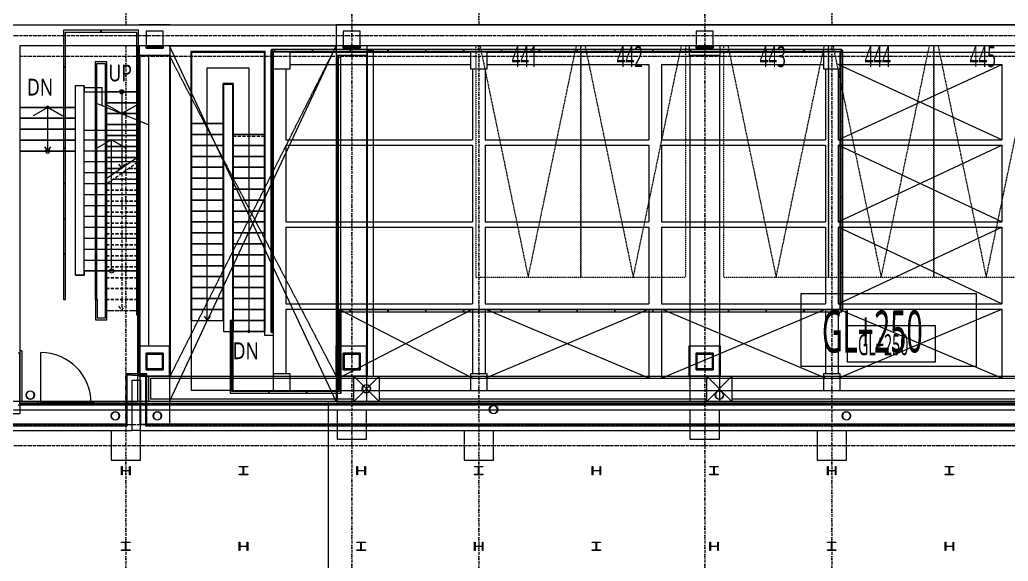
# Model space of a CAD drawing. Extents: x -168053 to 290600, y -560063 to 131745.
# Drawn here: x 148676 to 172200, y 87245 to 100117 of the extents above; entities that cross this region are included whole.
import ezdxf

# ---------------------------------------------------------------- set-up
doc = ezdxf.new("R2010")
doc.units = 0
doc.header["$LTSCALE"] = 250
doc.set_wipeout_variables(frame=1)
for name, pattern in [('H12PL1$0$CENTERK0', [0.065, 0.05, -0.005, 0.005, -0.005]), ('H12PL1$0$DOTK1', [0.01, 0.005, -0.005]), ('H12PL1$0$JJP_三點線', [0.9, 0.3, -0.15, 0, -0.15, 0, -0.15, 0, -0.15]), ('H12PL1$0$JJP_虛線(退縮線、投影線、地下室範圍、非屬本工程、圖面分區)', [0.45, 0.3, -0.15]), ('H12PL1$0$Wipeout_Contour', [1, 0, -1]), ('H12PL1$0$虛線', [0.846667, 0.423333, -0.423333]), ('H12PL25$0$JJP_三點線', [0.9, 0.3, -0.15, 0, -0.15, 0, -0.15, 0, -0.15]), ('H12PL25$0$JJP_虛線(退縮線、投影線、地下室範圍、非屬本工程、圖面分區)', [0.45, 0.3, -0.15]), ('H12PL25$0$Wipeout_Contour', [1, 0, -1])]:
    doc.linetypes.add(name, pattern=pattern)
for name, color, linetype in [('H12PL1$0$A-OBJE-2D', 252, 'Continuous'), ('H12PL1$0$A-OBJE-MEP', 252, 'Continuous'), ('H12PL1$0$A-RAIL', 252, 'Continuous'), ('H12PL1$0$A-STRS', 252, 'Continuous'), ('H12PL1$0$A-TEXT', 252, 'Continuous'), ('H12PL1$0$A-WALL-EX', 252, 'Continuous'), ('H12PL1$0$A-WALL-IN', 252, 'Continuous'), ('H12PL1$0$Hattch', 252, 'Continuous'), ('H12PL1$0$L10_14_200_LEVEL', 252, 'Continuous'), ('H12PL1$0$L10_14_DRAN', 252, 'Continuous'), ('H12PL1$0$L10_14_HYOKI', 252, 'Continuous'), ('H12PL1$0$L10_14_KABE1', 252, 'Continuous'), ('H12PL1$0$L10_14_LEVEL', 252, 'Continuous'), ('H12PL1$0$L10_14_PKG', 252, 'Continuous'), ('H12PL1$0$L10_14_PKG-NN', 252, 'Continuous'), ('H12PL1$0$L10_14_STEEL2', 252, 'Continuous'), ('H12PL1$0$L10_14_SUGATA2', 252, 'Continuous'), ('H12PL1$0$L10_14_SUGATA3', 252, 'Continuous'), ('H12PL1$0$L10_14_TATEGU1', 252, 'Continuous'), ('H12PL1$0$L10_14_TATEGU3', 252, 'Continuous'), ('H12PL1$0$S-BEAM-SHOW', 252, 'Continuous'), ('H12PL1$0$S-COL', 252, 'Continuous'), ('H12PL1$0$S-FNDN', 252, 'Continuous'), ('H12PL1$0$S-GRID', 252, 'Continuous'), ('H12PL1$0$S-SLAB-SHOW', 252, 'Continuous'), ('H12PL25$0$A-OBJE-2D', 252, 'Continuous'), ('H12PL25$0$A-OBJE-MEP', 252, 'Continuous'), ('H12PL25$0$A-RAIL', 252, 'Continuous'), ('H12PL25$0$A-STRS', 252, 'Continuous'), ('H12PL25$0$A-TEXT', 252, 'Continuous'), ('H12PL25$0$A-WALL-EX', 252, 'Continuous'), ('H12PL25$0$Hattch', 252, 'Continuous'), ('H12PL25$0$S-BEAM-SHOW', 252, 'Continuous'), ('H12PL25$0$S-COL', 252, 'Continuous'), ('H12PL25$0$S-GRID', 252, 'Continuous'), ('H12PL25$0$S-SLAB-SHOW', 252, 'Continuous')]:
    doc.layers.add(name, color=color, linetype=linetype)
doc.styles.add('H12PL1$0$Standard', font='', dxfattribs={"width": 0.8})
doc.styles.add('H12PL25$0$Standard', font='', dxfattribs={"width": 0.8})
doc.styles.get('H12PL1$0$Standard').set_extended_font_data('Microsoft JhengHei')
doc.styles.get('H12PL25$0$Standard').set_extended_font_data('Microsoft JhengHei')

# ---------------------------------------------------------------- blocks, each defined once
blk = doc.blocks.new('H12PL25')
at = {"layer": 'H12PL25$0$A-OBJE-2D', "lineweight": 0}
for p, q in [((168150, 97262.5), (172050, 99050)), ((172050, 97262.5), (168150, 99050)), ((168150, 95312.5), (172050, 97137.5)), ((172050, 95312.5), (168150, 97137.5)), ((168150, 93362.5), (172050, 95187.5)), ((172050, 93362.5), (168150, 95187.5)), ((156260, 91600), (159450, 93237.5)), ((159450, 91600), (156260, 93237.5)), ((159750, 91600), (163650, 93237.5)), ((163650, 91600), (159750, 93237.5)), ((163950, 91600), (167850, 93237.5)), ((167850, 91600), (163950, 93237.5)), ((168150, 91600), (172050, 93237.5)), ((172050, 91600), (168150, 93237.5))]:
    blk.add_line(p, q, dxfattribs=at)
at = {"layer": 'H12PL25$0$A-OBJE-MEP', "lineweight": 0, "flags": 128}
for points in [[(160045, 90850, 1), (159855, 90850, 1)], [(151045, 90700, 1), (150855, 90700, 1)], [(152045, 90700, 1), (151855, 90700, 1)], [(168445, 90700, 1), (168255, 90700, 1)]]:
    blk.add_lwpolyline(points, format="xyb", close=True, dxfattribs=at)
at = {"layer": 'H12PL25$0$A-OBJE-MEP', "lineweight": 0}
for centre in [(159950, 90850), (150950, 90700), (151950, 90700), (168350, 90700)]:
    blk.add_circle(centre, 100, dxfattribs=at)
at = {"layer": 'H12PL25$0$A-RAIL', "lineweight": 0}
for p, q in [((154757, 99390), (154723, 99390)), ((154740, 99407), (154740, 99373)), ((155657, 99390), (155623, 99390)), ((155640, 99407), (155640, 99373)), ((156557, 99390), (156523, 99390)), ((156540, 99407), (156540, 99373)), ((157457, 99390), (157423, 99390)), ((157440, 99407), (157440, 99373)), ((158357, 99390), (158323, 99390)), ((158340, 99407), (158340, 99373)), ((159257, 99390), (159223, 99390)), ((159240, 99407), (159240, 99373)), ((160157, 99390), (160123, 99390)), ((160140, 99407), (160140, 99373)), ((161057, 99390), (161023, 99390)), ((161040, 99407), (161040, 99373)), ((161957, 99390), (161923, 99390)), ((161940, 99407), (161940, 99373)), ((162857, 99390), (162823, 99390)), ((162840, 99407), (162840, 99373)), ((163757, 99390), (163723, 99390)), ((163740, 99407), (163740, 99373)), ((164657, 99390), (164623, 99390)), ((164640, 99407), (164640, 99373)), ((165557, 99390), (165523, 99390)), ((165540, 99407), (165540, 99373)), ((166457, 99390), (166423, 99390)), ((166440, 99407), (166440, 99373)), ((167357, 99390), (167323, 99390)), ((167340, 99407), (167340, 99373)), ((154670, 98569.5), (154670, 98535.5)), ((168257, 98597.5), (168223, 98597.5)), ((168240, 98580.5), (168240, 98614.5)), ((154653, 98552.5), (154687, 98552.5)), ((154653, 97715), (154687, 97715)), ((154670, 97732), (154670, 97698)), ((168257, 97697.5), (168223, 97697.5)), ((168240, 97680.5), (168240, 97714.5)), ((154653, 96877.5), (154687, 96877.5)), ((154670, 96894.5), (154670, 96860.5)), ((168257, 96797.5), (168223, 96797.5)), ((168240, 96780.5), (168240, 96814.5)), ((154653, 96040), (154687, 96040)), ((154670, 96057), (154670, 96023)), ((168257, 95897.5), (168223, 95897.5)), ((168240, 95880.5), (168240, 95914.5)), ((154653, 95202.5), (154687, 95202.5)), ((154670, 95219.5), (154670, 95185.5)), ((168257, 94997.5), (168223, 94997.5)), ((168240, 94980.5), (168240, 95014.5)), ((154653, 94365), (154687, 94365)), ((154670, 94382), (154670, 94348)), ((168257, 94097.5), (168223, 94097.5)), ((168240, 94080.5), (168240, 94114.5)), ((154653, 93527.5), (154687, 93527.5)), ((154670, 93544.5), (154670, 93510.5)), ((156321.35, 93197.5), (156278.65, 93197.5)), ((156278.65, 93197.5), (156278.65, 91281.35)), ((156320, 93187.5), (156280, 93187.5)), ((156280, 93187.5), (156280, 91280)), ((156320, 91240), (156320, 93187.5)), ((156321.35, 91238.65), (156321.35, 93197.5)), ((156557, 93197.5), (156523, 93197.5)), ((156540, 93214.5), (156540, 93180.5)), ((157457, 93197.5), (157423, 93197.5)), ((157440, 93214.5), (157440, 93180.5)), ((158357, 93197.5), (158323, 93197.5)), ((158340, 93214.5), (158340, 93180.5)), ((159257, 93197.5), (159223, 93197.5)), ((159240, 93214.5), (159240, 93180.5)), ((160157, 93197.5), (160123, 93197.5)), ((160140, 93214.5), (160140, 93180.5)), ((161057, 93197.5), (161023, 93197.5)), ((161040, 93214.5), (161040, 93180.5)), ((161957, 93197.5), (161923, 93197.5)), ((161940, 93214.5), (161940, 93180.5)), ((162857, 93197.5), (162823, 93197.5)), ((162840, 93214.5), (162840, 93180.5)), ((163757, 93197.5), (163723, 93197.5)), ((163740, 93214.5), (163740, 93180.5)), ((164657, 93197.5), (164623, 93197.5)), ((164640, 93214.5), (164640, 93180.5)), ((165557, 93197.5), (165523, 93197.5)), ((165540, 93214.5), (165540, 93180.5)), ((166457, 93197.5), (166423, 93197.5)), ((166440, 93214.5), (166440, 93180.5)), ((167357, 93197.5), (167323, 93197.5)), ((167340, 93214.5), (167340, 93180.5)), ((156317, 93060), (156283, 93060)), ((156300, 93043), (156300, 93077)), ((156317, 92160), (156283, 92160)), ((156300, 92143), (156300, 92177)), ((154604, 91243), (154604, 91277)), ((155504, 91243), (155504, 91277)), ((154587, 91260), (154621, 91260)), ((155487, 91260), (155521, 91260))]:
    blk.add_line(p, q, dxfattribs=at)
at = {"layer": 'H12PL25$0$A-RAIL', "lineweight": 0, "flags": 128}
for points in [[(154648.65, 92690), (154691.35, 92690), (154691.35, 99390), (154648.65, 99390)], [(154650, 92700), (154690, 92700), (154690, 99380), (154650, 99380)], [(154670, 99411.35), (154670, 99368.65), (168240, 99368.65), (168240, 99411.35)], [(154680, 99410), (154680, 99370), (168230, 99370), (168230, 99410)], [(168261.35, 99390), (168218.65, 99390), (168218.65, 93197.5), (168261.35, 93197.5)], [(168260, 99380), (168220, 99380), (168220, 93207.5), (168260, 93207.5)], [(156300, 93218.85), (156300, 93176.15), (168240, 93176.15), (168240, 93218.85)], [(156310, 93217.5), (156310, 93177.5), (168230, 93177.5), (168230, 93217.5)]]:
    blk.add_lwpolyline(points, close=True, dxfattribs=at)
at = {"layer": 'H12PL25$0$A-STRS', "lineweight": 0}
for p, q in [((154518, 99366), (152748, 99366)), ((152748, 99366), (152748, 97650)), ((152764, 97650), (152764, 99350)), ((152764, 99350), (154502, 99350)), ((154502, 99350), (152764, 99350)), ((152764, 99350), (152764, 97650)), ((154502, 99350), (152764, 99350)), ((152764, 99350), (152764, 97650)), ((154502, 99350), (154502, 97390)), ((154502, 97390), (154502, 99350)), ((154502, 97390), (154502, 99350)), ((154518, 97390), (154518, 99366)), ((153139, 97650), (153139, 98975)), ((153139, 98975), (154127, 98975)), ((154127, 98975), (154127, 97390)), ((153752, 98600), (153514, 98600)), ((153514, 98600), (153514, 97650)), ((153514, 97650), (153514, 98600)), ((153514, 98600), (153752, 98600)), ((153514, 97650), (153514, 98600)), ((153514, 98600), (153752, 98600)), ((153530, 97650), (153530, 98584)), ((153530, 98584), (153736, 98584)), ((153736, 98584), (153736, 97390)), ((153752, 97390), (153752, 98600)), ((153752, 98600), (153752, 97390)), ((153752, 98600), (153752, 97390)), ((152764, 97650), (152748, 97650)), ((152748, 97650), (152764, 97650)), ((152764, 97650), (153514, 97650)), ((152764, 97650), (153514, 97650)), ((153514, 97650), (152764, 97650)), ((152764, 97650), (152764, 97390)), ((152764, 97650), (153514, 97650)), ((153139, 93230), (153139, 97650)), ((153530, 97650), (153514, 97650)), ((153514, 97650), (153530, 97650)), ((153514, 97390), (153514, 97650)), ((152764, 97390), (153514, 97390)), ((153514, 97390), (152764, 97390)), ((152764, 97390), (152764, 97130)), ((152764, 97390), (153514, 97390)), ((153514, 97130), (153514, 97390)), ((153736, 97390), (153752, 97390)), ((153752, 97390), (153736, 97390)), ((154502, 97390), (153752, 97390)), ((154502, 97390), (153752, 97390)), ((153752, 97390), (154502, 97390)), ((154502, 97390), (153752, 97390)), ((153752, 97390), (153752, 97130)), ((154127, 97390), (154127, 92970)), ((154502, 97390), (154518, 97390)), ((154502, 97390), (154502, 92710)), ((154518, 97390), (154502, 97390)), ((154502, 92710), (154502, 97390)), ((154502, 97130), (154502, 97390)), ((154518, 92710), (154518, 97390)), ((152764, 97130), (153514, 97130)), ((153514, 97130), (152764, 97130)), ((152764, 97130), (152764, 96870)), ((152764, 97130), (153514, 97130)), ((153514, 96870), (153514, 97130)), ((154502, 97130), (153752, 97130)), ((153752, 97130), (154502, 97130)), ((154502, 97130), (153752, 97130)), ((153752, 97130), (153752, 96870)), ((154502, 96870), (154502, 97130)), ((152764, 96870), (153514, 96870)), ((153514, 96870), (152764, 96870)), ((152764, 96870), (152764, 96610)), ((152764, 96870), (153514, 96870)), ((153514, 96610), (153514, 96870)), ((154502, 96870), (153752, 96870)), ((153752, 96870), (154502, 96870)), ((154502, 96870), (153752, 96870)), ((153752, 96870), (153752, 96610)), ((154502, 96610), (154502, 96870)), ((152764, 96610), (153514, 96610)), ((153514, 96610), (152764, 96610)), ((152764, 96610), (152764, 96350)), ((152764, 96610), (153514, 96610)), ((153514, 96350), (153514, 96610)), ((154502, 96610), (153752, 96610)), ((153752, 96610), (154502, 96610)), ((154502, 96610), (153752, 96610)), ((153752, 96610), (153752, 96350)), ((154502, 96350), (154502, 96610)), ((152764, 96350), (153514, 96350)), ((153514, 96350), (152764, 96350)), ((152764, 96350), (152764, 96090)), ((152764, 96350), (153514, 96350)), ((153514, 96090), (153514, 96350)), ((154502, 96350), (153752, 96350)), ((153752, 96350), (154502, 96350)), ((154502, 96350), (153752, 96350)), ((153752, 96350), (153752, 96090)), ((154502, 96090), (154502, 96350)), ((152764, 96090), (153514, 96090)), ((153514, 96090), (152764, 96090)), ((152764, 96090), (152764, 95830)), ((152764, 96090), (153514, 96090)), ((153514, 95830), (153514, 96090)), ((154502, 96090), (153752, 96090)), ((153752, 96090), (154502, 96090)), ((154502, 96090), (153752, 96090)), ((153752, 96090), (153752, 95830)), ((154502, 95830), (154502, 96090)), ((152764, 95830), (153514, 95830)), ((153514, 95830), (152764, 95830)), ((152764, 95830), (152764, 95570)), ((152764, 95830), (153514, 95830)), ((153514, 95570), (153514, 95830)), ((154502, 95830), (153752, 95830)), ((153752, 95830), (154502, 95830)), ((154502, 95830), (153752, 95830)), ((153752, 95830), (153752, 95570)), ((154502, 95570), (154502, 95830)), ((152764, 95570), (153514, 95570)), ((153514, 95570), (152764, 95570)), ((152764, 95570), (152764, 95310)), ((152764, 95570), (153514, 95570)), ((153514, 95310), (153514, 95570)), ((154502, 95570), (153752, 95570)), ((153752, 95570), (154502, 95570)), ((154502, 95570), (153752, 95570)), ((153752, 95570), (153752, 95310)), ((154502, 95310), (154502, 95570)), ((152764, 95310), (153514, 95310)), ((153514, 95310), (152764, 95310)), ((152764, 95310), (152764, 95050)), ((152764, 95310), (153514, 95310)), ((153514, 95050), (153514, 95310)), ((154502, 95310), (153752, 95310)), ((153752, 95310), (154502, 95310)), ((154502, 95310), (153752, 95310)), ((153752, 95310), (153752, 95050)), ((154502, 95050), (154502, 95310)), ((152764, 95050), (153514, 95050)), ((153514, 95050), (152764, 95050)), ((152764, 95050), (152764, 94790)), ((152764, 95050), (153514, 95050)), ((153514, 94790), (153514, 95050)), ((154502, 95050), (153752, 95050)), ((153752, 95050), (154502, 95050)), ((154502, 95050), (153752, 95050)), ((153752, 95050), (153752, 94790)), ((154502, 94790), (154502, 95050)), ((152764, 94790), (153514, 94790)), ((153514, 94790), (152764, 94790)), ((152764, 94790), (152764, 94530)), ((152764, 94790), (153514, 94790)), ((153514, 94530), (153514, 94790)), ((154502, 94790), (153752, 94790)), ((153752, 94790), (154502, 94790)), ((154502, 94790), (153752, 94790)), ((153752, 94790), (153752, 94530)), ((154502, 94530), (154502, 94790)), ((152764, 94530), (153514, 94530)), ((153514, 94530), (152764, 94530)), ((152764, 94530), (152764, 94270)), ((152764, 94530), (153514, 94530)), ((153514, 94270), (153514, 94530)), ((154502, 94530), (153752, 94530)), ((153752, 94530), (154502, 94530)), ((154502, 94530), (153752, 94530)), ((153752, 94530), (153752, 94270)), ((154502, 94270), (154502, 94530)), ((152764, 94270), (153514, 94270)), ((153514, 94270), (152764, 94270)), ((152764, 94270), (152764, 94010)), ((152764, 94270), (153514, 94270)), ((153514, 94010), (153514, 94270)), ((154502, 94270), (153752, 94270)), ((153752, 94270), (154502, 94270)), ((154502, 94270), (153752, 94270)), ((153752, 94270), (153752, 94010)), ((154502, 94010), (154502, 94270)), ((152764, 94010), (153514, 94010)), ((153514, 94010), (152764, 94010)), ((152764, 94010), (152764, 93750)), ((152764, 94010), (153514, 94010)), ((153514, 93750), (153514, 94010)), ((154502, 94010), (153752, 94010)), ((153752, 94010), (154502, 94010)), ((154502, 94010), (153752, 94010)), ((153752, 94010), (153752, 93750)), ((154502, 93750), (154502, 94010)), ((152764, 93750), (153514, 93750)), ((153514, 93750), (152764, 93750)), ((152764, 93750), (152764, 93490)), ((152764, 93750), (153514, 93750)), ((153514, 93490), (153514, 93750)), ((154502, 93750), (153752, 93750)), ((153752, 93750), (154502, 93750)), ((154502, 93750), (153752, 93750)), ((153752, 93750), (153752, 93490)), ((154502, 93490), (154502, 93750)), ((152764, 93490), (153514, 93490)), ((153514, 93490), (152764, 93490)), ((152764, 93490), (152764, 93230)), ((152764, 93490), (153514, 93490)), ((153514, 93230), (153514, 93490)), ((154502, 93490), (153752, 93490)), ((153752, 93490), (154502, 93490)), ((154502, 93490), (153752, 93490)), ((153752, 93490), (153752, 93230)), ((154502, 93230), (154502, 93490)), ((152764, 93230), (153514, 93230)), ((153514, 93230), (152764, 93230)), ((152764, 93230), (153514, 93230)), ((154502, 93230), (153752, 93230)), ((153752, 93230), (154502, 93230)), ((154502, 93230), (153752, 93230)), ((154502, 92970), (154502, 93230)), ((154127, 92970), (154127, 92710)), ((154502, 92710), (154502, 92970)), ((154502, 92710), (154518, 92710))]:
    blk.add_line(p, q, dxfattribs=at)
at = {"layer": 'H12PL25$0$A-STRS', "linetype": 'H12PL25$0$JJP_虛線(退縮線、投影線、地下室範圍、非屬本工程、圖面分區)', "lineweight": 0}
blk.add_line((154502, 97340), (153752, 97340), dxfattribs=at)
at = {"layer": 'H12PL25$0$A-STRS', "lineweight": 0, "flags": 128}
blk.add_lwpolyline([(154152, 92710, 1), (154102, 92710, 1)], format="xyb", close=True, dxfattribs=at)
at = {"layer": 'H12PL25$0$A-WALL-EX', "lineweight": 0}
for p, q in [((151350, 91665), (151235, 91665)), ((151235, 90500), (151235, 91665)), ((151350, 91665), (151235, 91665)), ((151350, 91665), (151550, 91665)), ((151665, 91665), (151550, 91665)), ((151665, 91665), (151550, 91665)), ((151665, 91665), (151665, 90500)), ((127200, 90465), (151200, 90465)), ((151200, 90465), (151235, 90465)), ((151235, 90465), (151235, 90500)), ((151235, 90465), (151235, 90500)), ((151665, 90500), (151665, 90465)), ((151665, 90500), (151665, 90465)), ((151665, 90465), (151700, 90465)), ((151700, 90465), (237400, 90465))]:
    blk.add_line(p, q, dxfattribs=at)
at = {"layer": 'H12PL25$0$A-WALL-EX', "lineweight": 0, "flags": 128}
for points in [[(151200, 91700), (151235, 91700)], [(151200, 91700), (151200, 90500)], [(151665, 91700), (151235, 91700)], [(151350, 90465), (151350, 91550)], [(151350, 91550), (151550, 91550)], [(151550, 91550), (151550, 90465)], [(151700, 91700), (151665, 91700)], [(151700, 90500), (151700, 91700)], [(127050, 90350), (151350, 90350)], [(151200, 90500), (127200, 90500)], [(127200, 90500), (151200, 90500)], [(127200, 90500), (151200, 90500)], [(127200, 90500), (151200, 90500)], [(151350, 90350), (151350, 90465)], [(151550, 90350), (151550, 90465)], [(151550, 90350), (237400, 90350)], [(237400, 90500), (151700, 90500)], [(151700, 90500), (237360, 90500)], [(151700, 90500), (243600, 90500)], [(151700, 90500), (243600, 90500)]]:
    blk.add_lwpolyline(points, dxfattribs=at)
at = {"layer": 'H12PL25$0$S-BEAM-SHOW', "lineweight": 0, "flags": 128}
for points in [[(155110, 99350), (159400, 99350)], [(155110, 99050), (155110, 99350)], [(159400, 99350), (159400, 99050)], [(159800, 99350), (167800, 99350)], [(159800, 99050), (159800, 99350)], [(167800, 99350), (167800, 99050)], [(168200, 99350), (176200, 99350)], [(168200, 99050), (168200, 99350)], [(155110, 99050), (159400, 99050)], [(159800, 99050), (163650, 99050)], [(163650, 99050), (163650, 97262.5)], [(163950, 99050), (167800, 99050)], [(163950, 99050), (163950, 97262.5)], [(168200, 99050), (172050, 99050)], [(172050, 99050), (172050, 97262.5)], [(154710, 98950), (155010, 98950)], [(154710, 98950), (154710, 91700)], [(155010, 98950), (155010, 97262.5)], [(159450, 98950), (159750, 98950)], [(159450, 98950), (159450, 97262.5)], [(159750, 98950), (159750, 97262.5)], [(167850, 98950), (168150, 98950)], [(167850, 98950), (167850, 97262.5)], [(168150, 98950), (168150, 97262.5)], [(155010, 97262.5), (159450, 97262.5)], [(159750, 97262.5), (163650, 97262.5)], [(163950, 97262.5), (167850, 97262.5)], [(168150, 97262.5), (172050, 97262.5)], [(155010, 97137.5), (155010, 95312.5)], [(155010, 97137.5), (159450, 97137.5)], [(159450, 97137.5), (159450, 95312.5)], [(159750, 97137.5), (159750, 95312.5)], [(159750, 97137.5), (163650, 97137.5)], [(163650, 97137.5), (163650, 95312.5)], [(163950, 97137.5), (163950, 95312.5)], [(163950, 97137.5), (167850, 97137.5)], [(167850, 97137.5), (167850, 95312.5)], [(168150, 97137.5), (168150, 95312.5)], [(168150, 97137.5), (172050, 97137.5)], [(172050, 97137.5), (172050, 95312.5)], [(155010, 95312.5), (159450, 95312.5)], [(159750, 95312.5), (163650, 95312.5)], [(163950, 95312.5), (167850, 95312.5)], [(168150, 95312.5), (172050, 95312.5)], [(155010, 95187.5), (155010, 93362.5)], [(155010, 95187.5), (159450, 95187.5)], [(159450, 95187.5), (159450, 93362.5)], [(159750, 95187.5), (159750, 93362.5)], [(159750, 95187.5), (163650, 95187.5)], [(163650, 95187.5), (163650, 93362.5)], [(163950, 95187.5), (163950, 93362.5)], [(163950, 95187.5), (167850, 95187.5)], [(167850, 95187.5), (167850, 93362.5)], [(168150, 95187.5), (168150, 93362.5)], [(168150, 95187.5), (172050, 95187.5)], [(172050, 95187.5), (172050, 93362.5)], [(155010, 93362.5), (159450, 93362.5)], [(155010, 93237.5), (155010, 91700)], [(155010, 93237.5), (159450, 93237.5)], [(159450, 93237.5), (159450, 91700)], [(159750, 93362.5), (163650, 93362.5)], [(159750, 93237.5), (159750, 91700)], [(159750, 93237.5), (163650, 93237.5)], [(163650, 93237.5), (163650, 91600)], [(163950, 93362.5), (167850, 93362.5)], [(163950, 93237.5), (163950, 91600)], [(163950, 93237.5), (167850, 93237.5)], [(167850, 93237.5), (167850, 91700)], [(168150, 93362.5), (172050, 93362.5)], [(168150, 93237.5), (168150, 91700)], [(168150, 93237.5), (172050, 93237.5)], [(172050, 93237.5), (172050, 91600)], [(155010, 91700), (154710, 91700)], [(155110, 91600), (159400, 91600)], [(155110, 91300), (155110, 91600)], [(159400, 91600), (159400, 91300)], [(159750, 91700), (159450, 91700)], [(159800, 91600), (163650, 91600)], [(159800, 91300), (159800, 91600)], [(163950, 91600), (167800, 91600)], [(167800, 91600), (167800, 91300)], [(168150, 91700), (167850, 91700)], [(168200, 91600), (172050, 91600)], [(168200, 91300), (168200, 91600)], [(155110, 91300), (159400, 91300)], [(159800, 91300), (167800, 91300)], [(168200, 91300), (176200, 91300)]]:
    blk.add_lwpolyline(points, dxfattribs=at)
at = {"layer": 'H12PL25$0$S-COL', "lineweight": 0, "flags": 128}
for points in [[(154710, 98950), (155110, 98950), (155110, 99350), (154710, 99350)], [(159400, 98950), (159800, 98950), (159800, 99350), (159400, 99350)], [(167800, 98950), (168200, 98950), (168200, 99350), (167800, 99350)], [(154710, 91300), (155110, 91300), (155110, 91700), (154710, 91700)], [(159400, 91300), (159800, 91300), (159800, 91700), (159400, 91700)], [(167800, 91300), (168200, 91300), (168200, 91700), (167800, 91700)]]:
    blk.add_lwpolyline(points, close=True, dxfattribs=at)
for points in [[(150850, 90350), (150850, 89650), (151550, 89650), (151550, 90350), (151350, 90350)], [(159250, 90350), (159250, 89650), (159950, 89650), (159950, 90350)], [(167650, 90350), (167650, 89650), (168350, 89650), (168350, 90350)]]:
    blk.add_lwpolyline(points, dxfattribs=at)
for points in [[(151100, 89500), (151112, 89500), (151112, 89417, 0.41421356), (151125, 89404), (151275, 89404, 0.41421356), (151288, 89417), (151288, 89500), (151300, 89500), (151300, 89300), (151288, 89300), (151288, 89383, 0.41421356), (151275, 89396), (151125, 89396, 0.41421356), (151112, 89383), (151112, 89300), (151100, 89300)], [(153900, 89300), (153900, 89312), (153983, 89312, 0.41421356), (153996, 89325), (153996, 89475, 0.41421356), (153983, 89488), (153900, 89488), (153900, 89500), (154100, 89500), (154100, 89488), (154017, 89488, 0.41421356), (154004, 89475), (154004, 89325, 0.41421356), (154017, 89312), (154100, 89312), (154100, 89300)], [(156700, 89500), (156712, 89500), (156712, 89417, 0.41421356), (156725, 89404), (156875, 89404, 0.41421356), (156888, 89417), (156888, 89500), (156900, 89500), (156900, 89300), (156888, 89300), (156888, 89383, 0.41421356), (156875, 89396), (156725, 89396, 0.41421356), (156712, 89383), (156712, 89300), (156700, 89300)], [(159500, 89300), (159500, 89312), (159583, 89312, 0.41421356), (159596, 89325), (159596, 89475, 0.41421356), (159583, 89488), (159500, 89488), (159500, 89500), (159700, 89500), (159700, 89488), (159617, 89488, 0.41421356), (159604, 89475), (159604, 89325, 0.41421356), (159617, 89312), (159700, 89312), (159700, 89300)], [(162300, 89500), (162312, 89500), (162312, 89417, 0.41421356), (162325, 89404), (162475, 89404, 0.41421356), (162488, 89417), (162488, 89500), (162500, 89500), (162500, 89300), (162488, 89300), (162488, 89383, 0.41421356), (162475, 89396), (162325, 89396, 0.41421356), (162312, 89383), (162312, 89300), (162300, 89300)], [(165100, 89300), (165100, 89312), (165183, 89312, 0.41421356), (165196, 89325), (165196, 89475, 0.41421356), (165183, 89488), (165100, 89488), (165100, 89500), (165300, 89500), (165300, 89488), (165217, 89488, 0.41421356), (165204, 89475), (165204, 89325, 0.41421356), (165217, 89312), (165300, 89312), (165300, 89300)], [(167900, 89500), (167912, 89500), (167912, 89417, 0.41421356), (167925, 89404), (168075, 89404, 0.41421356), (168088, 89417), (168088, 89500), (168100, 89500), (168100, 89300), (168088, 89300), (168088, 89383, 0.41421356), (168075, 89396), (167925, 89396, 0.41421356), (167912, 89383), (167912, 89300), (167900, 89300)], [(170700, 89300), (170700, 89312), (170783, 89312, 0.41421356), (170796, 89325), (170796, 89475, 0.41421356), (170783, 89488), (170700, 89488), (170700, 89500), (170900, 89500), (170900, 89488), (170817, 89488, 0.41421356), (170804, 89475), (170804, 89325, 0.41421356), (170817, 89312), (170900, 89312), (170900, 89300)], [(151100, 87500), (151100, 87512), (151183, 87512, 0.41421356), (151196, 87525), (151196, 87675, 0.41421356), (151183, 87688), (151100, 87688), (151100, 87700), (151300, 87700), (151300, 87688), (151217, 87688, 0.41421356), (151204, 87675), (151204, 87525, 0.41421356), (151217, 87512), (151300, 87512), (151300, 87500)], [(153900, 87700), (153912, 87700), (153912, 87617, 0.41421356), (153925, 87604), (154075, 87604, 0.41421356), (154088, 87617), (154088, 87700), (154100, 87700), (154100, 87500), (154088, 87500), (154088, 87583, 0.41421356), (154075, 87596), (153925, 87596, 0.41421356), (153912, 87583), (153912, 87500), (153900, 87500)], [(156700, 87500), (156700, 87512), (156783, 87512, 0.41421356), (156796, 87525), (156796, 87675, 0.41421356), (156783, 87688), (156700, 87688), (156700, 87700), (156900, 87700), (156900, 87688), (156817, 87688, 0.41421356), (156804, 87675), (156804, 87525, 0.41421356), (156817, 87512), (156900, 87512), (156900, 87500)], [(159500, 87700), (159512, 87700), (159512, 87617, 0.41421356), (159525, 87604), (159675, 87604, 0.41421356), (159688, 87617), (159688, 87700), (159700, 87700), (159700, 87500), (159688, 87500), (159688, 87583, 0.41421356), (159675, 87596), (159525, 87596, 0.41421356), (159512, 87583), (159512, 87500), (159500, 87500)], [(162300, 87500), (162300, 87512), (162383, 87512, 0.41421356), (162396, 87525), (162396, 87675, 0.41421356), (162383, 87688), (162300, 87688), (162300, 87700), (162500, 87700), (162500, 87688), (162417, 87688, 0.41421356), (162404, 87675), (162404, 87525, 0.41421356), (162417, 87512), (162500, 87512), (162500, 87500)], [(165100, 87700), (165112, 87700), (165112, 87617, 0.41421356), (165125, 87604), (165275, 87604, 0.41421356), (165288, 87617), (165288, 87700), (165300, 87700), (165300, 87500), (165288, 87500), (165288, 87583, 0.41421356), (165275, 87596), (165125, 87596, 0.41421356), (165112, 87583), (165112, 87500), (165100, 87500)], [(167900, 87500), (167900, 87512), (167983, 87512, 0.41421356), (167996, 87525), (167996, 87675, 0.41421356), (167983, 87688), (167900, 87688), (167900, 87700), (168100, 87700), (168100, 87688), (168017, 87688, 0.41421356), (168004, 87675), (168004, 87525, 0.41421356), (168017, 87512), (168100, 87512), (168100, 87500)], [(170700, 87700), (170712, 87700), (170712, 87617, 0.41421356), (170725, 87604), (170875, 87604, 0.41421356), (170888, 87617), (170888, 87700), (170900, 87700), (170900, 87500), (170888, 87500), (170888, 87583, 0.41421356), (170875, 87596), (170725, 87596, 0.41421356), (170712, 87583), (170712, 87500), (170700, 87500)]]:
    blk.add_lwpolyline(points, format="xyb", close=True, dxfattribs=at)
at = {"layer": 'H12PL25$0$S-GRID', "linetype": 'H12PL25$0$JJP_三點線', "lineweight": 0}
for p, q in [((151200, 128250), (151200, -28000)), ((159600, 128250), (159600, -28000)), ((168000, 128250), (168000, -28000)), ((-29000, 99250), (289600, 99250)), ((-29000, 90000), (289600, 90000))]:
    blk.add_line(p, q, dxfattribs=at)
at = {"linetype": 'H12PL25$0$Wipeout_Contour', "lineweight": 0, "ltscale": 107396.905044}
blk.add_wipeout([(152764, 92970), (153526, 92970), (153526, 92710), (153744, 92710), (153744, 91300), (152764, 91300)], dxfattribs=at).dxf.layer = 'H12PL25$0$Hattch'
at = {"layer": 'H12PL25$0$A-RAIL', "lineweight": 0}
for p, q in [((153725.35, 92970), (153682.65, 92970)), ((153682.65, 92970), (153682.65, 91238.65)), ((153724, 92960), (153684, 92960)), ((153684, 92960), (153684, 91240)), ((153724, 91280), (153724, 92960)), ((153725.35, 91281.35), (153725.35, 92970)), ((153687, 92070), (153721, 92070)), ((153704, 92087), (153704, 92053)), ((156280, 91280), (153724, 91280)), ((156278.65, 91281.35), (153725.35, 91281.35)), ((153682.65, 91238.65), (156321.35, 91238.65)), ((153684, 91240), (156320, 91240))]:
    blk.add_line(p, q, dxfattribs=at)
at = {"layer": 'H12PL25$0$A-STRS', "lineweight": 0}
for p, q in [((152748, 97650), (152748, 92970)), ((152764, 92970), (152764, 97650)), ((152764, 97650), (152764, 92970)), ((153514, 97650), (153514, 92970)), ((153514, 92970), (153514, 97650)), ((153530, 92970), (153530, 97650)), ((153736, 97390), (153736, 92710)), ((153752, 92710), (153752, 97390)), ((153752, 97390), (153752, 92710)), ((152764, 93230), (152764, 92970)), ((153139, 92970), (153139, 93230)), ((153514, 92970), (153514, 93230)), ((153752, 93230), (153752, 92970)), ((152748, 92970), (152764, 92970)), ((152764, 92970), (153514, 92970)), ((152764, 92970), (153514, 92970)), ((153064, 93070), (153139, 92970)), ((153139, 92970), (153214, 93070)), ((153514, 92970), (153530, 92970)), ((154502, 92970), (153752, 92970)), ((153752, 92970), (154502, 92970)), ((154502, 92970), (153752, 92970)), ((153752, 92970), (153752, 92710)), ((153736, 92710), (153752, 92710)), ((153752, 92710), (154502, 92710)), ((153752, 92710), (154502, 92710))]:
    blk.add_line(p, q, dxfattribs=at)
at = {"layer": 'H12PL25$0$Hattch', "lineweight": 0, "flags": 128}
blk.add_lwpolyline([(152764, 92970), (153526, 92970), (153526, 92710), (153744, 92710), (153744, 91300), (152764, 91300)], close=True, dxfattribs=at)
at = {"layer": 'H12PL25$0$S-SLAB-SHOW', "lineweight": 0, "flags": 128}
blk.add_lwpolyline([(154710, 99350), (154710, 92610), (154510, 92610), (154510, 92710), (153744, 92710), (153744, 91300), (156260, 91300), (156260, 93237.5), (168200, 93237.5), (168200, 99350)], close=True, dxfattribs=at)
at = {"layer": 'H12PL25$0$A-TEXT', "linetype": 'Continuous', "lineweight": 0, "insert": (153744, 92247.84), "char_height": 400, "attachment_point": 4, "style": 'H12PL25$0$Standard'}
blk.add_mtext('\\A1;DN', dxfattribs=at)
blk = doc.blocks.new('H12PL1')
at = {"layer": 'H12PL1$0$L10_14_200_LEVEL', "lineweight": 0, "flags": 128}
blk.add_lwpolyline([(171401.8, 92350.47), (173482.89, 92350.47), (173482.89, 91482.58), (171401.8, 91482.58)], close=True, dxfattribs=at)
at = {"layer": 'H12PL1$0$L10_14_DRAN', "lineweight": 0}
for centre in [(159950, 90850), (151950, 90700), (168350, 90700)]:
    blk.add_circle(centre, 100, dxfattribs=at)
at = {"layer": 'H12PL1$0$L10_14_HYOKI', "linetype": 'H12PL1$0$CENTERK0', "lineweight": 0}
for p, q in [((155280, 91150), (159230, 99000)), ((155280, 98730), (159230, 91150))]:
    blk.add_line(p, q, dxfattribs=at)
at = {"layer": 'H12PL1$0$L10_14_HYOKI', "lineweight": 0}
blk.add_line((153502, 97650), (154752, 97130), dxfattribs=at)
at = {"layer": 'H12PL1$0$L10_14_HYOKI', "lineweight": 0, "flags": 128}
for points in [[(154127, 97910), (154127, 97390), (154477, 97590), (154127, 97390), (153777, 97590)], [(152365, 96500), (152365, 97540), (152715, 97340), (152365, 97540), (152015, 97340)], [(153885, 93650), (153885, 96770), (154235, 96570), (153885, 96770), (153535, 96570)]]:
    blk.add_lwpolyline(points, dxfattribs=at)
at = {"layer": 'H12PL1$0$L10_14_HYOKI', "lineweight": 0}
for centre in [(154127, 97910), (152365, 96500), (153885, 93650)]:
    blk.add_circle(centre, 50, dxfattribs=at)
at = {"layer": 'H12PL1$0$L10_14_KABE1', "lineweight": 0}
for p, q in [((151750, 91750), (151150, 91750)), ((151750, 91750), (151750, 90550)), ((152135, 90550), (151750, 90550)), ((152135, 90500), (152135, 90550)), ((153465, 90500), (153465, 90550)), ((176950, 90550), (153465, 90550))]:
    blk.add_line(p, q, dxfattribs=at)
at = {"layer": 'H12PL1$0$L10_14_LEVEL', "lineweight": 0, "flags": 128}
blk.add_lwpolyline([(170299.49, 93115.77), (174461.66, 93115.77), (174461.66, 91379.99), (170299.49, 91379.99)], close=True, dxfattribs=at)
at = {"layer": 'H12PL1$0$L10_14_PKG', "linetype": 'H12PL1$0$DOTK1', "lineweight": 0, "flags": 128}
for points in [[(162550, 99500), (162550, 93500), (165050, 93500), (165050, 99500)], [(165050, 99500), (165050, 93500), (167550, 93500), (167550, 99500)], [(168450, 99500), (168450, 93500), (170950, 93500), (170950, 99500)], [(170950, 99500), (170950, 93500), (173450, 93500), (173450, 99500)], [(173450, 99500), (173450, 93500), (175950, 93500), (175950, 99500)]]:
    blk.add_lwpolyline(points, close=True, dxfattribs=at)
for points in [[(162550, 99500), (163800, 93500), (165050, 99500)], [(165050, 99500), (166300, 93500), (167550, 99500)], [(168450, 99500), (169700, 93500), (170950, 99500)], [(170950, 99500), (172200, 93500), (173450, 99500)], [(173450, 99500), (174700, 93500), (175950, 99500)]]:
    blk.add_lwpolyline(points, dxfattribs=at)
at = {"layer": 'H12PL1$0$L10_14_STEEL2', "lineweight": 0, "flags": 128}
for points in [[(154710, 98950), (154710, 99350), (155110, 99350), (155110, 98950)], [(154735, 98975), (154735, 99325), (155085, 99325), (155085, 98975)], [(159400, 98950), (159400, 99350), (159800, 99350), (159800, 98950)], [(159425, 98975), (159425, 99325), (159775, 99325), (159775, 98975)], [(167800, 98950), (167800, 99350), (168200, 99350), (168200, 98950)], [(167825, 98975), (167825, 99325), (168175, 99325), (168175, 98975)], [(154710, 91300), (154710, 91700), (155110, 91700), (155110, 91300)], [(154735, 91325), (154735, 91675), (155085, 91675), (155085, 91325)], [(159400, 91300), (159400, 91700), (159800, 91700), (159800, 91300)], [(159425, 91325), (159425, 91675), (159775, 91675), (159775, 91325)], [(167800, 91300), (167800, 91700), (168200, 91700), (168200, 91300)], [(167825, 91325), (167825, 91675), (168175, 91675), (168175, 91325)]]:
    blk.add_lwpolyline(points, close=True, dxfattribs=at)
at = {"layer": 'H12PL1$0$L10_14_SUGATA2', "lineweight": 0}
for p, q in [((155280, 99450), (159180, 99450)), ((155280, 99400), (159180, 99400)), ((159180, 99450), (159180, 99400)), ((154540, 91870), (154540, 98780)), ((154760, 98780), (154760, 91870)), ((159280, 98730), (159330, 98730)), ((159280, 98730), (159280, 91920)), ((159330, 98730), (159330, 91920)), ((151500, 98060), (151700, 98060)), ((151700, 91750), (151700, 98060)), ((153030, 98060), (153230, 98060)), ((153030, 93550), (153030, 98060)), ((153230, 93550), (153230, 98060)), ((153744, 97549.33), (153744, 98010)), ((154510, 97230.67), (154510, 98010)), ((153230, 97000), (154540, 97000)), ((153030, 93550), (153230, 93550)), ((159330, 91920), (159280, 91920)), ((154560, 91150), (154560, 90550)), ((154760, 91150), (154760, 90550))]:
    blk.add_line(p, q, dxfattribs=at)
at = {"layer": 'H12PL1$0$L10_14_SUGATA2', "lineweight": 0, "flags": 128}
for points in [[(155280, 99500), (154540, 99500), (154540, 98780), (155280, 98780)], [(159970, 99500), (159230, 99500), (159230, 98780), (159970, 98780)], [(168370, 99500), (167630, 99500), (167630, 98780), (168370, 98780)], [(154540, 91150), (154540, 91870), (155280, 91870), (155280, 91150)], [(159230, 91150), (159230, 91870), (159970, 91870), (159970, 91150)], [(167630, 91150), (167630, 91870), (168370, 91870), (168370, 91150)]]:
    blk.add_lwpolyline(points, close=True, dxfattribs=at)
at = {"layer": 'H12PL1$0$L10_14_SUGATA3', "lineweight": 0}
for p, q in [((151500, 99500), (154540, 99500)), ((155280, 99500), (159230, 99500)), ((155280, 99500), (159230, 99500)), ((159970, 99500), (189500, 99500)), ((155280, 99000), (159230, 99000)), ((155280, 98780), (155280, 91870)), ((159230, 98780), (159230, 91870)), ((153230, 98010), (153664, 98010)), ((153664, 97582.61), (153664, 98010)), ((153744, 97910), (154510, 97910)), ((153744, 97650), (154510, 97650)), ((151700, 97540), (153030, 97540)), ((154127, 97390), (154510, 97390)), ((151700, 97280), (153030, 97280)), ((151700, 97020), (153030, 97020)), ((151700, 96760), (153030, 96760)), ((153230, 96770), (154540, 96770)), ((151700, 96500), (153030, 96500)), ((153230, 96510), (154540, 96510)), ((153230, 96250), (154540, 96250)), ((153230, 95990), (154540, 95990)), ((153230, 95730), (154540, 95730)), ((153230, 95470), (154540, 95470)), ((153230, 95210), (154540, 95210)), ((153230, 94950), (154540, 94950)), ((153230, 94690), (154540, 94690)), ((153230, 94430), (154540, 94430)), ((153230, 94170), (154540, 94170)), ((153230, 93910), (154540, 93910)), ((153230, 93650), (154540, 93650)), ((154810, 91100), (159650, 91100)), ((154810, 91100), (154810, 90600)), ((155280, 91150), (243550, 91150)), ((155280, 91100), (159650, 91100)), ((160250, 91150), (159650, 90550)), ((160250, 90550), (159650, 91150)), ((160250, 91100), (168050, 91100)), ((160250, 91100), (176450, 91100)), ((168650, 91150), (168050, 90550)), ((168650, 90550), (168050, 91150)), ((168650, 91100), (176450, 91100)), ((159650, 90600), (154810, 90600)), ((168050, 90600), (160250, 90600)), ((176450, 90600), (168650, 90600))]:
    blk.add_line(p, q, dxfattribs=at)
at = {"layer": 'H12PL1$0$L10_14_SUGATA3', "lineweight": 0, "flags": 128}
for points in [[(160250, 90550), (159650, 90550), (159650, 91150), (160250, 91150)], [(168650, 90550), (168050, 90550), (168050, 91150), (168650, 91150)]]:
    blk.add_lwpolyline(points, close=True, dxfattribs=at)
at = {"layer": 'H12PL1$0$L10_14_TATEGU1', "lineweight": 0, "flags": 128}
for points in [[(152160, 90500), (152160, 90510), (152185, 90510), (152185, 90500)], [(153440, 90500), (153440, 90510), (153415, 90510), (153415, 90500)]]:
    blk.add_lwpolyline(points, dxfattribs=at)
at = {"layer": 'H12PL1$0$L10_14_TATEGU3', "lineweight": 0}
blk.add_line((152200, 90510), (152200, 91710), dxfattribs=at)
at = {"layer": 'H12PL1$0$L10_14_TATEGU3', "lineweight": 0, "flags": 128}
blk.add_lwpolyline([(153410, 90500), (153410, 90510), (152190, 90510), (152190, 90500)], dxfattribs=at)
at = {"layer": 'H12PL1$0$L10_14_TATEGU3', "lineweight": 0}
blk.add_arc((152200, 90510), 1200, 0, 90, dxfattribs=at)
at = {"layer": 'H12PL1$0$S-BEAM-SHOW', "lineweight": 0, "flags": 128}
blk.add_lwpolyline([(155260, 90000), (154560, 90000)], dxfattribs=at)
at = {"layer": 'H12PL1$0$S-GRID', "linetype": 'H12PL1$0$JJP_三點線', "lineweight": 0}
blk.add_line((-29000, 90000), (289600, 90000), dxfattribs=at)
at = {"layer": 'H12PL1$0$L10_14_200_LEVEL', "linetype": 'Continuous', "lineweight": 0, "insert": (171647.85, 91894.66), "char_height": 500, "attachment_point": 4, "style": 'H12PL1$0$Standard'}
blk.add_mtext('\\A1;{\\W0.52;GL+250}', dxfattribs=at)
at = {"layer": 'H12PL1$0$L10_14_LEVEL', "linetype": 'Continuous', "lineweight": 0, "insert": (170791.57, 92204.15), "char_height": 1000, "attachment_point": 4, "style": 'H12PL1$0$Standard'}
blk.add_mtext('\\A1;{\\W0.52;GL+250}', dxfattribs=at)
at = {"layer": 'H12PL1$0$L10_14_PKG-NN', "linetype": 'Continuous', "lineweight": 0, "char_height": 500, "attachment_point": 4, "style": 'H12PL1$0$Standard'}
for s, insert in [('\\A1;{\\W0.56;441}', (163404.97, 98748.9)), ('\\A1;{\\W0.56;442}', (165904.97, 98748.05)), ('\\A1;{\\W0.56;443}', (169304.97, 98743.93)), ('\\A1;{\\W0.56;444}', (171804.97, 98748.05)), ('\\A1;{\\W0.56;445}', (174304.97, 98743.93))]:
    blk.add_mtext(s, dxfattribs=dict(at, insert=insert))
at = {"linetype": 'H12PL1$0$Wipeout_Contour', "lineweight": 0, "ltscale": 157673.726295}
blk.add_wipeout([(151200, 99500), (193750, 99500), (193750, 90280), (193250, 90280), (193250, 99000), (151700, 99000), (151700, 90250), (151200, 90250)], dxfattribs=at).dxf.layer = 'H12PL1$0$Hattch'
at = {"layer": 'H12PL1$0$A-OBJE-2D', "lineweight": 0}
for p, q in [((155260, 90550), (159230, 99000)), ((159230, 90550), (155260, 99000))]:
    blk.add_line(p, q, dxfattribs=at)
at = {"layer": 'H12PL1$0$A-OBJE-MEP', "lineweight": 0, "flags": 128}
for points in [[(160045, 90850, 1), (159855, 90850, 1)], [(152045, 90700, 1), (151855, 90700, 1)], [(168445, 90700, 1), (168255, 90700, 1)]]:
    blk.add_lwpolyline(points, format="xyb", close=True, dxfattribs=at)
at = {"layer": 'H12PL1$0$A-OBJE-MEP', "lineweight": 0}
for centre in [(159950, 90850), (151950, 90700), (168350, 90700)]:
    blk.add_circle(centre, 100, dxfattribs=at)
at = {"layer": 'H12PL1$0$A-RAIL', "lineweight": 0}
for p, q in [((152742.65, 99371.35), (152742.65, 97650)), ((154523.35, 99371.35), (152742.65, 99371.35)), ((152785.35, 97650), (152785.35, 99328.65)), ((152785.35, 99328.65), (154480.65, 99328.65)), ((153650, 99350), (153616, 99350)), ((153633, 99367), (153633, 99333)), ((154480.65, 99328.65), (154480.65, 97390)), ((154523.35, 97390), (154523.35, 99371.35)), ((153492.65, 98621.35), (153492.65, 97650)), ((153773.35, 98621.35), (153492.65, 98621.35)), ((153535.35, 97650), (153535.35, 98578.65)), ((153535.35, 98578.65), (153730.65, 98578.65)), ((153730.65, 98578.65), (153730.65, 97390)), ((153773.35, 97390), (153773.35, 98621.35)), ((152747, 98500), (152781, 98500)), ((152764, 98517), (152764, 98483)), ((154519, 98370), (154485, 98370)), ((154502, 98353), (154502, 98387)), ((153773.35, 98010), (153730.65, 98010)), ((153730.65, 98010), (153730.65, 97910)), ((153730.65, 97910), (153730.65, 92710)), ((153773.35, 97910), (153773.35, 98010)), ((153773.35, 92710), (153773.35, 97910)), ((154523.35, 98010), (154480.65, 98010)), ((154480.65, 98010), (154480.65, 97910)), ((154480.65, 97910), (154480.65, 92710)), ((154523.35, 97910), (154523.35, 98010)), ((154523.35, 92710), (154523.35, 97910)), ((152742.65, 97650), (152742.65, 92970)), ((152785.35, 92970), (152785.35, 97650)), ((153492.65, 97650), (153492.65, 92970)), ((153535.35, 92970), (153535.35, 97650)), ((153730.65, 97390), (153730.65, 92710)), ((153773.35, 92710), (153773.35, 97390)), ((154480.65, 97390), (154480.65, 92710)), ((154523.35, 92710), (154523.35, 97390)), ((153769, 96880), (153735, 96880)), ((153752, 96863), (153752, 96897)), ((154519, 96880), (154485, 96880)), ((154502, 96863), (154502, 96897)), ((152747, 96567), (152781, 96567)), ((152764, 96584), (152764, 96550)), ((153497, 96567), (153531, 96567)), ((153514, 96584), (153514, 96550)), ((153769, 96307), (153735, 96307)), ((153752, 96290), (153752, 96324)), ((154519, 96307), (154485, 96307)), ((154502, 96290), (154502, 96324)), ((153769, 96095), (153735, 96095)), ((153752, 96078), (153752, 96112)), ((154519, 96095), (154485, 96095)), ((154502, 96078), (154502, 96112)), ((152764, 95746), (152764, 95712)), ((153514, 95746), (153514, 95712)), ((152747, 95729), (152781, 95729)), ((153497, 95729), (153531, 95729)), ((153769, 95469), (153735, 95469)), ((153769, 95310), (153735, 95310)), ((153752, 95452), (153752, 95486)), ((153752, 95293), (153752, 95327)), ((154519, 95469), (154485, 95469)), ((154519, 95310), (154485, 95310)), ((154502, 95452), (154502, 95486)), ((154502, 95293), (154502, 95327)), ((152747, 94891), (152781, 94891)), ((152764, 94908), (152764, 94874)), ((153497, 94891), (153531, 94891)), ((153514, 94908), (153514, 94874)), ((153769, 94631), (153735, 94631)), ((153752, 94614), (153752, 94648)), ((154519, 94631), (154485, 94631)), ((154502, 94614), (154502, 94648)), ((153769, 94525), (153735, 94525)), ((153752, 94508), (153752, 94542)), ((154519, 94525), (154485, 94525)), ((154502, 94508), (154502, 94542)), ((152747, 94053), (152781, 94053)), ((152764, 94070), (152764, 94036)), ((153497, 94053), (153531, 94053)), ((153514, 94070), (153514, 94036)), ((153769, 93793), (153735, 93793)), ((153769, 93740), (153735, 93740)), ((153752, 93776), (153752, 93810)), ((153752, 93723), (153752, 93757)), ((154519, 93793), (154485, 93793)), ((154519, 93740), (154485, 93740)), ((154502, 93776), (154502, 93810)), ((154502, 93723), (154502, 93757)), ((152742.65, 92970), (152785.35, 92970)), ((153492.65, 92970), (153535.35, 92970)), ((153547.35, 92970), (153504.65, 92970)), ((153504.65, 92970), (153504.65, 92488.65)), ((153547.35, 92531.35), (153547.35, 92970)), ((153730.65, 92710), (153730.65, 92531.35)), ((153730.65, 92710), (153773.35, 92710)), ((153773.35, 92488.65), (153773.35, 92710)), ((154480.65, 92710), (154480.65, 92610)), ((154480.65, 92710), (154523.35, 92710)), ((154523.35, 92610), (154523.35, 92710)), ((153504.65, 92488.65), (153773.35, 92488.65)), ((153730.65, 92531.35), (153547.35, 92531.35)), ((154480.65, 92610), (154523.35, 92610))]:
    blk.add_line(p, q, dxfattribs=at)
at = {"layer": 'H12PL1$0$A-STRS', "lineweight": 0}
for p, q in [((153736, 97910), (153736, 95818.91)), ((153752, 97910), (153736, 97910)), ((153752, 95830), (153752, 97910)), ((153752, 97910), (153752, 95830)), ((154502, 97910), (153752, 97910)), ((154502, 97910), (153752, 97910)), ((153752, 97910), (153752, 97650)), ((154127, 97910), (154127, 97650)), ((154502, 97910), (154502, 96350)), ((154518, 97910), (154502, 97910)), ((154502, 96350), (154502, 97910)), ((154502, 97650), (154502, 97910)), ((154518, 96361.09), (154518, 97910)), ((154502, 97650), (153752, 97650)), ((153752, 97650), (154502, 97650)), ((154502, 97650), (153752, 97650)), ((153752, 97650), (153752, 97390)), ((154127, 97650), (154127, 96090)), ((154502, 97390), (154502, 97650)), ((153030, 97540), (151700, 97540)), ((151700, 97540), (151700, 96500)), ((153030, 97540), (151700, 97540)), ((151700, 97540), (151700, 97280)), ((152365, 97280), (152365, 97540)), ((153030, 96500), (153030, 97540)), ((153030, 97280), (153030, 97540)), ((154502, 97390), (153752, 97390)), ((153752, 97390), (154502, 97390)), ((154502, 97390), (153752, 97390)), ((153752, 97390), (153752, 97130)), ((154502, 97130), (154502, 97390)), ((151700, 97280), (153030, 97280)), ((153030, 97280), (151700, 97280)), ((151700, 97280), (151700, 97020)), ((151700, 97280), (153030, 97280)), ((152365, 96760), (152365, 97280)), ((153030, 97020), (153030, 97280)), ((151700, 97020), (153030, 97020)), ((153030, 97020), (151700, 97020)), ((151700, 97020), (151700, 96760)), ((151700, 97020), (153030, 97020)), ((153030, 96760), (153030, 97020)), ((154502, 97130), (153752, 97130)), ((153752, 97130), (154502, 97130)), ((154502, 97130), (153752, 97130)), ((153752, 97130), (153752, 96870)), ((154502, 96870), (154502, 97130)), ((151700, 96760), (153030, 96760)), ((153030, 96760), (151700, 96760)), ((151700, 96760), (151700, 96500)), ((151700, 96760), (153030, 96760)), ((152365, 96500), (152365, 96760)), ((153030, 96500), (153030, 96760)), ((154502, 96870), (153752, 96870)), ((153752, 96870), (154502, 96870)), ((154502, 96870), (153752, 96870)), ((153752, 96870), (153752, 96610)), ((154502, 96610), (154502, 96870)), ((151700, 96500), (153030, 96500)), ((151700, 96500), (153030, 96500)), ((152290, 96600), (152365, 96500)), ((152365, 96500), (152440, 96600)), ((154502, 96610), (153752, 96610)), ((153752, 96610), (154502, 96610)), ((154502, 96610), (153752, 96610)), ((153752, 96610), (153752, 96350)), ((154502, 96350), (154502, 96610)), ((154502, 96350), (153752, 96350)), ((153752, 96350), (154502, 96350)), ((154502, 96350), (153752, 96350)), ((153752, 96350), (153752, 96090)), ((154502, 96350), (153752, 95830)), ((154127, 96090), (153752, 96090)), ((153752, 96090), (154127, 96090)), ((154127, 96090), (153752, 96090)), ((153752, 96090), (153752, 95830)), ((154052, 96190), (154127, 96090)), ((154127, 96090), (154202, 96190))]:
    blk.add_line(p, q, dxfattribs=at)
at = {"layer": 'H12PL1$0$A-STRS', "linetype": 'H12PL1$0$JJP_虛線(退縮線、投影線、地下室範圍、非屬本工程、圖面分區)', "lineweight": 0}
for p, q in [((154502, 96228.32), (153752, 95708.32)), ((154502, 96228.32), (154502, 92710)), ((154502, 96090), (154502, 96228.32)), ((154518, 92710), (154518, 96239.41)), ((154502, 96090), (154302.51, 96090)), ((154302.51, 96090), (154502, 96090)), ((154502, 96090), (154302.51, 96090)), ((154502, 95830), (154502, 96090)), ((154502, 95830), (153927.51, 95830)), ((153927.51, 95830), (154502, 95830)), ((154502, 95830), (153927.51, 95830)), ((154127, 95968.32), (154127, 92970)), ((154502, 95570), (154502, 95830)), ((153736, 95697.22), (153736, 92710)), ((153752, 92710), (153752, 95708.32)), ((153752, 95708.32), (153752, 95570)), ((154502, 95570), (153752, 95570)), ((153752, 95570), (154502, 95570)), ((154502, 95570), (153752, 95570)), ((153752, 95570), (153752, 95310)), ((154502, 95310), (154502, 95570)), ((154502, 95310), (153752, 95310)), ((153752, 95310), (154502, 95310)), ((154502, 95310), (153752, 95310)), ((153752, 95310), (153752, 95050)), ((154502, 95050), (154502, 95310)), ((154502, 95050), (153752, 95050)), ((153752, 95050), (154502, 95050)), ((154502, 95050), (153752, 95050)), ((153752, 95050), (153752, 94790)), ((154502, 94790), (154502, 95050)), ((154502, 94790), (153752, 94790)), ((153752, 94790), (154502, 94790)), ((154502, 94790), (153752, 94790)), ((153752, 94790), (153752, 94530)), ((154502, 94530), (154502, 94790)), ((154502, 94530), (153752, 94530)), ((153752, 94530), (154502, 94530)), ((154502, 94530), (153752, 94530)), ((153752, 94530), (153752, 94270)), ((154502, 94270), (154502, 94530)), ((154502, 94270), (153752, 94270)), ((153752, 94270), (154502, 94270)), ((154502, 94270), (153752, 94270)), ((153752, 94270), (153752, 94010)), ((154502, 94010), (154502, 94270)), ((154502, 94010), (153752, 94010)), ((153752, 94010), (154502, 94010)), ((154502, 94010), (153752, 94010)), ((153752, 94010), (153752, 93750)), ((154502, 93750), (154502, 94010)), ((154502, 93750), (153752, 93750)), ((153752, 93750), (154502, 93750)), ((154502, 93750), (153752, 93750)), ((153752, 93750), (153752, 93490)), ((154502, 93490), (154502, 93750)), ((154502, 93490), (153752, 93490)), ((153752, 93490), (154502, 93490)), ((154502, 93490), (153752, 93490)), ((153752, 93490), (153752, 93230)), ((154502, 93230), (154502, 93490)), ((154502, 93230), (153752, 93230)), ((153752, 93230), (154502, 93230)), ((154502, 93230), (153752, 93230)), ((153752, 93230), (153752, 92970)), ((154502, 92970), (154502, 93230)), ((154502, 92970), (153752, 92970)), ((153752, 92970), (154502, 92970)), ((154502, 92970), (153752, 92970)), ((153752, 92970), (153752, 92710)), ((154127, 92970), (154127, 92710)), ((154502, 92710), (154502, 92970)), ((153736, 92710), (153752, 92710)), ((153752, 92710), (154502, 92710)), ((154052, 92810), (154127, 92710)), ((154127, 92710), (154202, 92810)), ((154502, 92710), (154518, 92710))]:
    blk.add_line(p, q, dxfattribs=at)
at = {"layer": 'H12PL1$0$A-STRS', "linetype": 'H12PL1$0$虛線', "lineweight": 0}
for p, q in [((154502, 92710), (154502, 96228.32)), ((153752, 95708.32), (153752, 92710)), ((153752, 92710), (154502, 92710))]:
    blk.add_line(p, q, dxfattribs=at)
at = {"layer": 'H12PL1$0$A-STRS', "lineweight": 0, "flags": 128}
for points in [[(154102, 97910, 1), (154152, 97910, 1)], [(152340, 97540, 1), (152390, 97540, 1)]]:
    blk.add_lwpolyline(points, format="xyb", close=True, dxfattribs=at)
at = {"layer": 'H12PL1$0$A-WALL-EX', "lineweight": 0}
for p, q in [((151665, 90465), (151700, 90465)), ((151700, 90465), (243600, 90465))]:
    blk.add_line(p, q, dxfattribs=at)
at = {"layer": 'H12PL1$0$A-WALL-EX', "lineweight": 0, "flags": 128}
for points in [[(151700, 91700), (151665, 91700)], [(151700, 90500), (151700, 91700)], [(151550, 90350), (243635, 90350)], [(243600, 90500), (151700, 90500)], [(151700, 90500), (243600, 90500)], [(151700, 90500), (243600, 90500)], [(151700, 90500), (243600, 90500)], [(151700, 90500), (243600, 90500)], [(151700, 90500), (243600, 90500)], [(151700, 90500), (243600, 90500)], [(151700, 90500), (243600, 90500)]]:
    blk.add_lwpolyline(points, dxfattribs=at)
at = {"layer": 'H12PL1$0$A-WALL-IN', "lineweight": 0, "flags": 128}
for points in [[(159970, 98900), (159970, 91150)], [(160120, 98900), (159970, 98900)], [(160120, 91150), (160120, 98900)], [(159970, 91150), (160120, 91150)]]:
    blk.add_lwpolyline(points, dxfattribs=at)
at = {"layer": 'H12PL1$0$Hattch', "lineweight": 0, "flags": 128}
blk.add_lwpolyline([(151200, 99500), (193750, 99500), (193750, 90280), (193250, 90280), (193250, 99000), (151700, 99000), (151700, 90250), (151200, 90250)], close=True, dxfattribs=at)
at = {"layer": 'H12PL1$0$S-BEAM-SHOW', "lineweight": 0, "flags": 128}
for points in [[(154560, 98780), (155260, 98780)], [(154560, 98780), (154560, 91870)], [(155260, 98780), (155260, 91870)], [(159250, 98780), (159250, 91870)], [(159250, 98780), (159950, 98780)], [(159950, 98780), (159950, 91870)], [(167650, 98780), (167650, 91870)], [(167650, 98780), (168350, 98780)], [(168350, 98780), (168350, 91870)], [(154560, 91870), (155260, 91870)], [(154560, 91870), (154560, 91150)], [(155260, 91150), (155260, 91870)], [(159250, 91870), (159250, 91150)], [(159250, 91870), (159950, 91870)], [(159950, 91150), (159950, 91870)], [(167650, 91870), (167650, 91150)], [(167650, 91870), (168350, 91870)], [(168350, 91150), (168350, 91870)], [(154560, 91150), (155260, 91150)], [(154560, 91150), (154560, 90000)], [(155260, 91150), (155260, 90000)], [(159250, 91150), (159950, 91150)], [(159250, 91150), (159250, 90550)], [(159950, 91150), (159950, 90550)], [(167650, 91150), (168350, 91150)], [(167650, 91150), (167650, 90550)], [(168350, 91150), (168350, 90550)], [(159250, 90550), (159950, 90550)], [(167650, 90550), (168350, 90550)]]:
    blk.add_lwpolyline(points, dxfattribs=at)
at = {"layer": 'H12PL1$0$S-COL', "lineweight": 0, "flags": 128}
for points in [[(154710, 98950), (155110, 98950), (155110, 99350), (154710, 99350)], [(159400, 98950), (159800, 98950), (159800, 99350), (159400, 99350)], [(167800, 98950), (168200, 98950), (168200, 99350), (167800, 99350)], [(154710, 91300), (155110, 91300), (155110, 91700), (154710, 91700)], [(159400, 91300), (159800, 91300), (159800, 91700), (159400, 91700)], [(167800, 91300), (168200, 91300), (168200, 91700), (167800, 91700)]]:
    blk.add_lwpolyline(points, close=True, dxfattribs=at)
for points in [[(159250, 90350), (159250, 89650), (159950, 89650), (159950, 90350)], [(167650, 90350), (167650, 89650), (168350, 89650), (168350, 90350)]]:
    blk.add_lwpolyline(points, dxfattribs=at)
at = {"layer": 'H12PL1$0$S-FNDN', "lineweight": 0, "flags": 128}
blk.add_lwpolyline([(110700, 45300), (119350, 45300), (119350, -550), (126650, -550), (126650, -2700), (151750, -2700), (151750, -550), (159050, -550), (159050, 45300), (166725, 45300), (166725, 50030), (159050, 50030), (159050, 90550), (119350, 90550), (119350, 50030), (110700, 50030)], close=True, dxfattribs=at)
at = {"layer": 'H12PL1$0$S-GRID', "linetype": 'H12PL1$0$JJP_三點線', "lineweight": 0}
for p, q in [((159600, 128250), (159600, -28000)), ((168000, 128250), (168000, -28000)), ((-29000, 99250), (289600, 99250))]:
    blk.add_line(p, q, dxfattribs=at)
at = {"layer": 'H12PL1$0$S-SLAB-SHOW', "lineweight": 0, "flags": 128}
for points in [[(159230, 90550), (189370, 90550), (189370, 99500), (159230, 99500)], [(151700, 97540), (153030, 97540), (153030, 98060), (153230, 98060), (153230, 97910), (154510, 97910), (154510, 99000), (151700, 99000)], [(151700, 90550), (154510, 90550), (154510, 93650), (153230, 93650), (153230, 93550), (153030, 93550), (153030, 96500), (151700, 96500)]]:
    blk.add_lwpolyline(points, close=True, dxfattribs=at)
at = {"layer": 'H12PL1$0$A-TEXT', "linetype": 'Continuous', "lineweight": 0, "char_height": 400, "attachment_point": 4, "style": 'H12PL1$0$Standard'}
for s, insert in [('\\A1;UP', (153812.06, 98355.3)), ('\\A1;DN', (151873.1, 98020.4))]:
    blk.add_mtext(s, dxfattribs=dict(at, insert=insert))

msp = doc.modelspace()

# ---------------------------------------------------------------- block references
msp.add_blockref('H12PL25', (0, 0))

# ---------------------------------------------------------------- next in the draw order: block references
msp.add_blockref('H12PL1', (-3024, 495))

doc.saveas('drawing.dxf')
